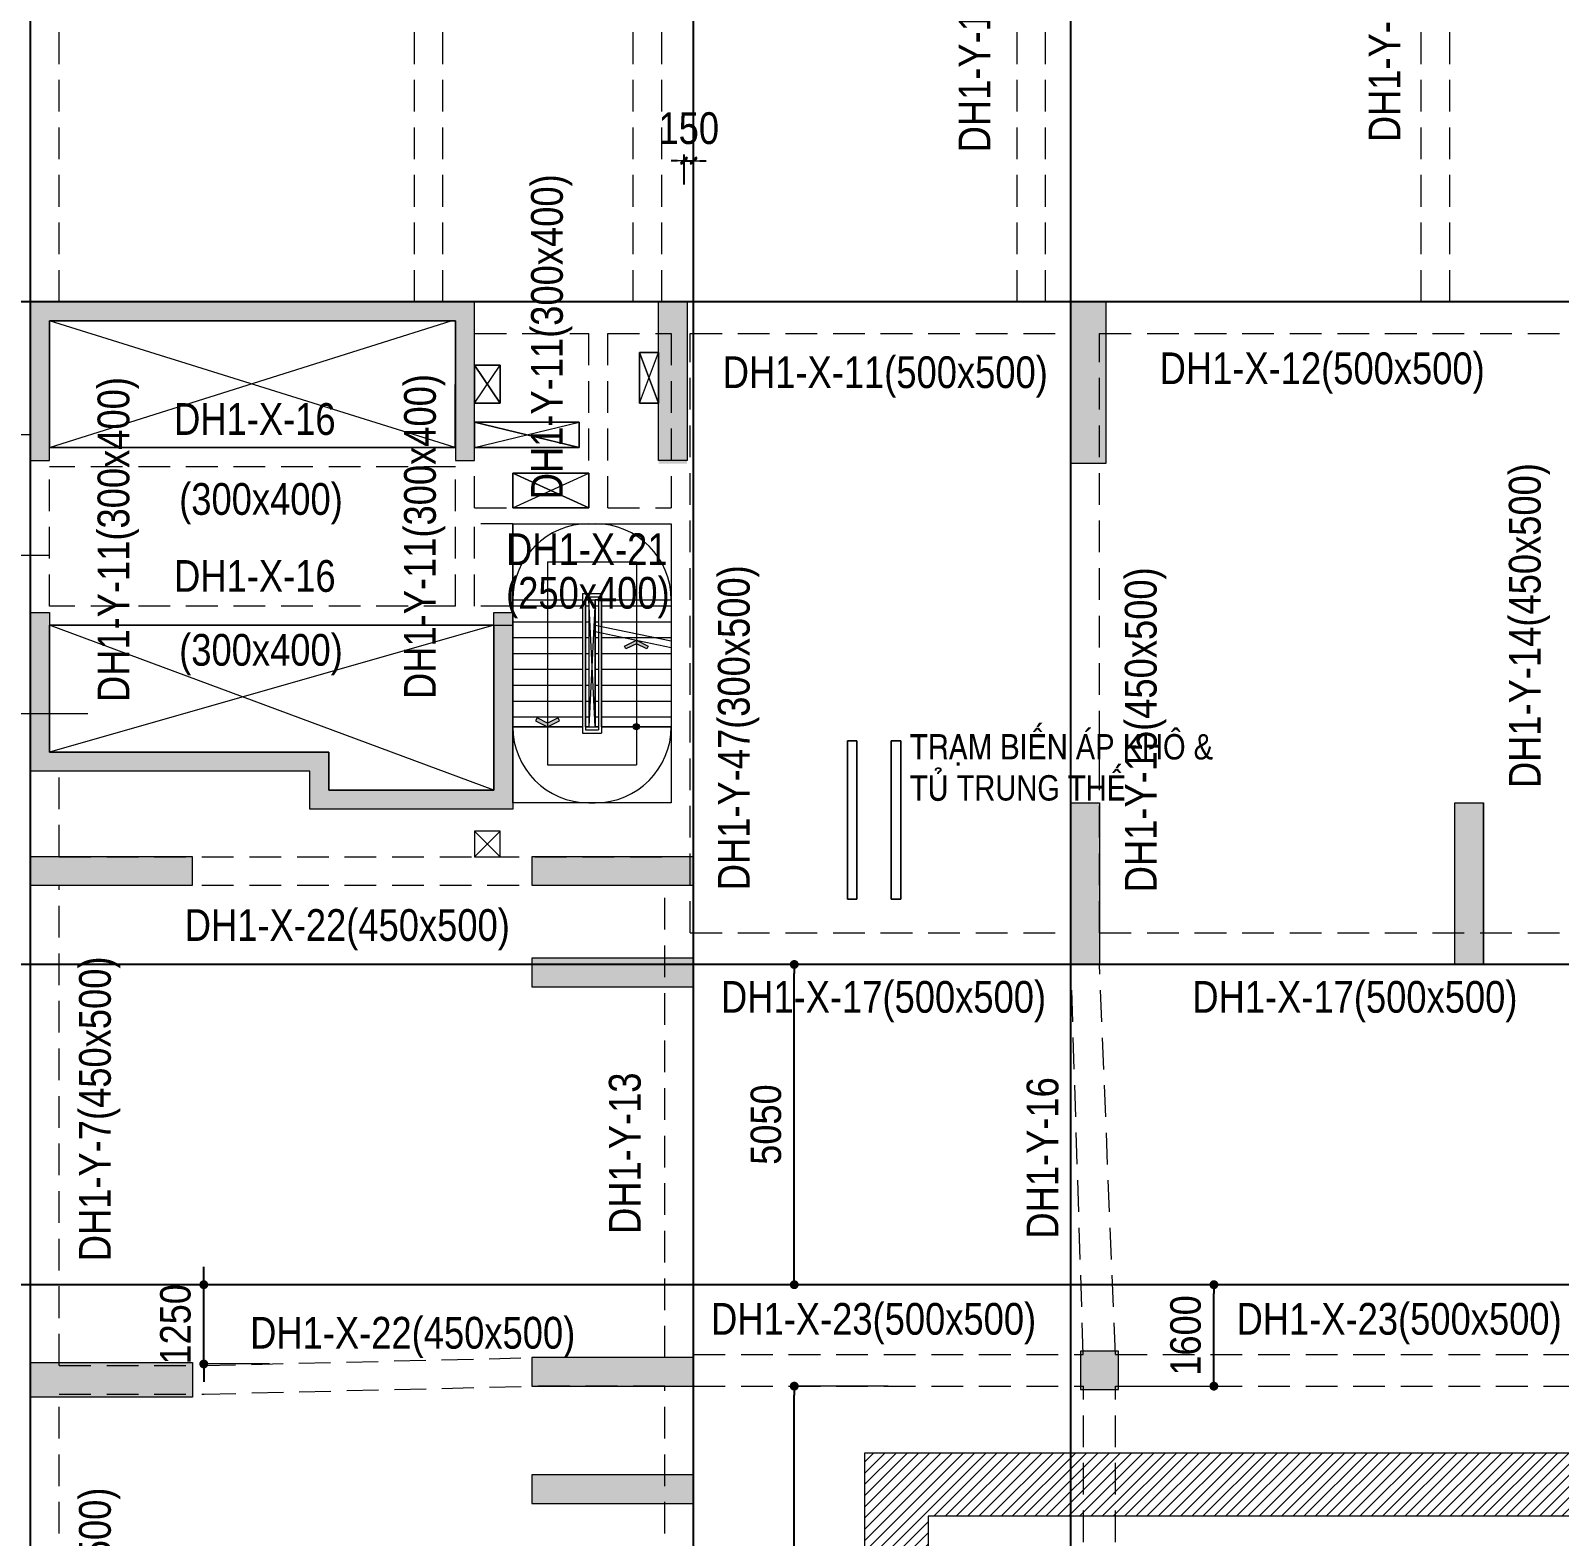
# Model space of a CAD drawing. Header units: millimetres. Extents: x 3718783 to 4027851, y 882487 to 1100782.
# Drawn here: x 3806429 to 3830529, y 1039626 to 1063373 of the extents above; entities that cross this region are included whole.
import ezdxf
from ezdxf.enums import TextEntityAlignment as Align

# ---------------------------------------------------------------- set-up
doc = ezdxf.new("R2010")
doc.units = ezdxf.units.MM
doc.header["$LTSCALE"] = 200
doc.header["$MEASUREMENT"] = 0
for name, pattern in [('CHG_XX_Damsan_Ham 1$0$HIDDEN', [0.375, 0.25, -0.125]), ('CHG_XX_Luoi truc$0$MB_Luoi truc$0$Center101', [13, 10, -1, 1, -1]), ('HIDDEN', [0.375, 0.25, -0.125])]:
    doc.linetypes.add(name, pattern=pattern)
doc.layers.get('Defpoints').update_dxf_attribs({"color": 14, "lineweight": 0})
for name, color, linetype, lineweight in [('CHG_XX_Cot_Ham 1$0$Ap0302_PC', 150, 'Continuous', 9), ('CHG_XX_Cot_Ham 1$0$Ap0302_PC @ 1', 150, 'Continuous', 9), ('CHG_XX_Cot_Ham 1$0$Ap0302_PC @ 150', 150, 'Continuous', 9), ('CHG_XX_Cot_Ham 1$0$Ap0311_H', 8, 'Continuous', 15), ('CHG_XX_Damsan_Ham 1$0$CHUTO', 51, 'Continuous', 15), ('CHG_XX_Damsan_Ham 1$0$DGIONG', 4, 'Continuous', 13), ('CHG_XX_Damsan_Ham 1$0$DMo', 254, 'CHG_XX_Damsan_Ham 1$0$HIDDEN', 9), ('CHG_XX_Damsan_Ham 1$0$DTE-MEP-H-SLAB TEXT', 3, 'Continuous', 0), ('CHG_XX_Damsan_Ham 1$0$HATCH', 215, 'Continuous', 9), ('CHG_XX_Damsan_Ham 1$0$MB Ham 1$0$Ghi chu ban ve', 3, 'Continuous', 20), ('CHG_XX_Damsan_Ham 1$0$Star Lo Mo', 5, 'Continuous', 13), ('CHG_XX_Damsan_Ham 1$0$tam cap ram', 8, 'Continuous', 5), ('Dim 200', 1, 'Continuous', 5), ('DMo', 254, 'HIDDEN', 9), ('STICK', 1, 'Continuous', 9), ('TEXT P Y', 2, 'Continuous', 15)]:
    doc.layers.add(name, color=color, linetype=linetype, lineweight=lineweight)
for name, color, linetype in [('CHG_XX_Cot_Ham 1$0$mb_cot tang 1-3$0$Concrete Line', 6, 'Continuous'), ('CHG_XX_Luoi truc$0$Grid', 34, 'Continuous'), ('CHG_XX_Luoi truc$0$Grid Line', 251, 'CHG_XX_Luoi truc$0$MB_Luoi truc$0$Center101'), ('mb_cot tang 1-3$0$Concrete Line', 6, 'Continuous'), ('TEXT P X', 1, 'Continuous')]:
    doc.layers.add(name, color=color, linetype=linetype)
doc.styles.add('CHG_XX_Damsan_Ham 1$0$MB Ham 1$0$VNI-HelveC', font='VHELVCN_0.TTF')
doc.styles.add('CHG_XX_Luoi truc$0$MB_Luoi truc$0$Grid A-F$0$VNI-HelveCB', font='VHELVCB_0.TTF')
doc.styles.add('MB_Luoi truc$0$Arial_C', font='arial.ttf', dxfattribs={"width": 0.85})
doc.styles.add('TTP-HelCon', font='VHELVCN_0.TTF')
doc.dimstyles.new('200', dxfattribs={"dimscale": 200, "dimtxt": 2.4, "dimasz": 0.7, "dimexe": 0.0003, "dimexo": 0, "dimgap": 1, "dimtad": 1, "dimdec": 0, "dimzin": 12, "dimdsep": 46, "dimtxsty": 'MB_Luoi truc$0$Arial_C', "dimblk": 'MB_Luoi truc$0$_Dot', "dimcen": 0.5, "dimclrd": 256, "dimclre": 8, "dimclrt": 1, "dimadec": 0, "dimazin": 0, "dimtfac": 1, "dimtdec": 0, "dimtix": 1, "dimtmove": 2, "dimatfit": 3, "dimldrblk": 'MB_Luoi truc$0$HTT Arrow 30', "dimfxl": 1, "dimtolj": 1, "dimtzin": 0, "dimlwe": -1, "dimarcsym": 0})
doc.dimstyles.new('TTP-100', dxfattribs={"dimscale": 100, "dimtxt": 5, "dimasz": 1, "dimexe": 1, "dimexo": 0, "dimgap": 0.09, "dimtad": 0, "dimdec": 4, "dimrnd": 1, "dimdsep": 46, "dimtxsty": 'TTP-HelCon', "dimblk": 'Stick', "dimcen": 0.09, "dimdle": 1.5, "dimclrd": 256, "dimclre": 256, "dimclrt": 7, "dimadec": 0, "dimazin": 0, "dimtfac": 1, "dimtdec": 4, "dimtix": 1, "dimtmove": 0, "dimatfit": 3, "dimfxl": 1, "dimtvp": 1, "dimtolj": 1, "dimtzin": 0, "dimlwd": -1, "dimlwe": -1, "dimarcsym": 1})

# ---------------------------------------------------------------- blocks, each defined once
blk = doc.blocks.new('*U401')
at = {"layer": 'CHG_XX_Luoi truc$0$Grid Line'}
blk.add_line((0, 0), (0, 608), dxfattribs=at)
at = {"layer": 'CHG_XX_Luoi truc$0$Grid', "lineweight": -2, "style": 'CHG_XX_Luoi truc$0$MB_Luoi truc$0$Grid A-F$0$VNI-HelveCB'}
for tag, p in [('GRIDSUB', (0, 617)), ('GRID', (0, -9))]:
    blk.add_attdef(tag, text='', height=5, dxfattribs=at).set_placement(p, align=Align.MIDDLE)
blk = doc.blocks.new('*U403')
at = {"layer": 'CHG_XX_Luoi truc$0$Grid Line'}
blk.add_line((0, 0), (0, 438), dxfattribs=at)
at = {"layer": 'CHG_XX_Luoi truc$0$Grid', "lineweight": -2, "style": 'CHG_XX_Luoi truc$0$MB_Luoi truc$0$Grid A-F$0$VNI-HelveCB'}
for tag, p in [('GRIDSUB', (0, 447)), ('GRID', (0, -9))]:
    blk.add_attdef(tag, text='', height=5, dxfattribs=at).set_placement(p, align=Align.MIDDLE)
blk = doc.blocks.new('CHG_XX_Luoi truc')
at = {"layer": 'CHG_XX_Luoi truc$0$Grid', "xscale": 300, "yscale": 300, "zscale": 300}
for p in [(12250, -12747), (22700, -12747), (28650, -12747)]:
    blk.add_blockref('*U401', p, dxfattribs=at)
at = {"layer": 'CHG_XX_Luoi truc$0$Grid', "xscale": 300.0000000000013, "yscale": 300.0000000000013, "zscale": 300.0000000000013, "rotation": 90}
for p in [(110703, 141050), (110703, 130600), (110703, 125550)]:
    blk.add_blockref('*U403', p, dxfattribs=at)
blk = doc.blocks.new('*U548')
at = {"layer": 'CHG_XX_Cot_Ham 1$0$Ap0302_PC @ 1'}
h = blk.add_hatch(color=256, dxfattribs=at)
h.dxf.hatch_style = 1
h.paths.add_polyline_path([(450, 0), (0, 0), (0, -2550), (450, -2550)])
at = {"layer": 'CHG_XX_Cot_Ham 1$0$Ap0302_PC @ 150'}
h = blk.add_hatch(color=256, dxfattribs=at)
h.dxf.hatch_style = 1
h.paths.add_polyline_path([(450, 0), (0, 0), (0, -2550), (450, -2550)])
blk = doc.blocks.new('CHG_XX_Cot_Ham 1$0$Block A_C450x2250')
at = {"layer": 'CHG_XX_Cot_Ham 1$0$Ap0302_PC'}
blk.add_lwpolyline([(450, -2550), (0, -2550), (0, 0), (450, 0)], close=True, dxfattribs=at)
blk.add_blockref('*U548', (0, 0), dxfattribs=at)
blk = doc.blocks.new('*U549')
at = {"layer": 'CHG_XX_Cot_Ham 1$0$Ap0302_PC @ 1'}
h = blk.add_hatch(color=50, dxfattribs=at)
h.dxf.hatch_style = 1
h.paths.add_polyline_path([(-300, -300), (-300, 300), (300, 300), (300, -300)])
at = {"layer": 'CHG_XX_Cot_Ham 1$0$Ap0302_PC @ 150'}
h = blk.add_hatch(color=50, dxfattribs=at)
h.dxf.hatch_style = 1
h.paths.add_polyline_path([(-300, -300), (-300, 300), (300, 300), (300, -300)])
blk = doc.blocks.new('CHG_XX_Cot_Ham 1$0$HoBoi_C600x600')
at = {"layer": 'CHG_XX_Cot_Ham 1$0$Ap0302_PC'}
blk.add_lwpolyline([(300, -300), (300, 300), (-300, 300), (-300, -300)], close=True, dxfattribs=at)
blk.add_blockref('*U549', (0, 0), dxfattribs=at)
blk = doc.blocks.new('*U551')
at = {"layer": 'CHG_XX_Cot_Ham 1$0$Ap0302_PC @ 1'}
h = blk.add_hatch(color=256, dxfattribs=at)
h.dxf.hatch_style = 1
h.paths.add_polyline_path([(550, 0), (0, 0), (0, -2550), (550, -2550)])
at = {"layer": 'CHG_XX_Cot_Ham 1$0$Ap0302_PC @ 150'}
h = blk.add_hatch(color=256, dxfattribs=at)
h.dxf.hatch_style = 1
h.paths.add_polyline_path([(550, 0), (0, 0), (0, -2550), (550, -2550)])
blk = doc.blocks.new('CHG_XX_Cot_Ham 1$0$550x2550')
at = {"layer": 'CHG_XX_Cot_Ham 1$0$Ap0302_PC'}
blk.add_lwpolyline([(550, -2550), (0, -2550), (0, 0), (550, 0)], close=True, dxfattribs=at)
blk.add_blockref('*U551', (0, 0), dxfattribs=at)
blk = doc.blocks.new('CHG_XX_Cot_Ham 1')
at = {"layer": 'CHG_XX_Cot_Ham 1$0$Ap0302_PC'}
blk.add_hatch(color=256, dxfattribs=at).paths.add_polyline_path([(19250, 141050), (12250, 141050), (12250, 138550), (12550, 138550), (12550, 140750), (18950, 140750), (18950, 138550), (19250, 138550), (19250, 140750), (19250, 140750)])
h = blk.add_hatch(color=256, dxfattribs=at)
h.dxf.hatch_style = 1
h.paths.add_polyline_path([(22600, 141050), (22150, 141050), (22150, 138500), (22600, 138500)])
h = blk.add_hatch(color=256, dxfattribs=at)
h.dxf.hatch_style = 1
h.paths.add_polyline_path([(16650, 133050), (19850, 133050), (19850, 136150), (19550, 136150), (19550, 133350), (16950, 133350), (16950, 133950), (12550, 133950), (12550, 136150), (12250, 136150), (12250, 133650), (16650, 133650)])
at = {"layer": 'CHG_XX_Cot_Ham 1$0$Ap0311_H'}
h = blk.add_hatch(color=256, dxfattribs=at)
h.dxf.hatch_style = 1
h.paths.add_polyline_path([(99639.2, 163400), (-10900, 163400), (-10900, 85450), (-300, 85450), (-300, 84050), (32350, 84050), (32350, -9000), (103575.5, -9000), (106050, -6022), (106050, 158254.3)])
h.paths.add_polyline_path([(99533.7, 163100), (105750, 158110.4), (105750, 90450), (105650, 90450), (105650, 90450), (105750, 90450), (105750, 13850), (105750, 13825.9), (105750, -5913.6), (103434.7, -8700), (93600, -8700), (32650, -8700), (32650, 84350), (0, 84350), (0, 85750), (-10600, 85750), (-10600, 163100), (93600, 163100)], flags=16)
at = {"layer": 'CHG_XX_Cot_Ham 1$0$Ap0302_PC'}
for points in [[(19250, 141050), (12250, 141050), (12250, 140750), (12250, 140750), (12250, 138550), (12550, 138550), (12550, 140750), (18950, 140750), (18950, 138550), (19250, 138550), (19250, 140750), (19250, 140750), (19250, 141050)], [(19850, 136150), (19850, 133050), (16650, 133050), (16650, 133650), (12250, 133650), (12250, 136150), (12550, 136150), (12550, 133950), (16950, 133950), (16950, 133350), (19550, 133350), (19550, 136150), (19850, 136150)]]:
    blk.add_lwpolyline(points, dxfattribs=at)
blk.add_lwpolyline([(22150, 141050), (22600, 141050), (22600, 138550), (22150, 138550)], close=True, dxfattribs=at)
for p in [(28650, 133150), (28650, 133150), (34700, 133150), (34701.5, 133150)]:
    blk.add_blockref('CHG_XX_Cot_Ham 1$0$Block A_C450x2250', p, dxfattribs=at)
at = {"layer": 'CHG_XX_Cot_Ham 1$0$Ap0302_PC', "xscale": -1, "rotation": 90}
for p in [(12250, 132300), (20150, 132300), (20150, 132300), (20150, 130700), (20150, 130700), (20150, 124400), (20150, 124400), (20150, 122550)]:
    blk.add_blockref('CHG_XX_Cot_Ham 1$0$Block A_C450x2250', p, dxfattribs=at)
at = {"layer": 'CHG_XX_Cot_Ham 1$0$Ap0302_PC', "rotation": 90}
blk.add_blockref('CHG_XX_Cot_Ham 1$0$550x2550', (12250, 123775), dxfattribs=at)
at = {"layer": 'CHG_XX_Cot_Ham 1$0$mb_cot tang 1-3$0$Concrete Line'}
for name, p in [('CHG_XX_Luoi truc', (0, 0)), ('CHG_XX_Cot_Ham 1$0$HoBoi_C600x600', (29100, 124200))]:
    blk.add_blockref(name, p, dxfattribs=at)
at = {"layer": 'Defpoints'}
blk.add_blockref('CHG_XX_Cot_Ham 1$0$550x2550', (28650, 141050.7), dxfattribs=at)
blk = doc.blocks.new('CHG_XX_Damsan_Ham 1$0$MB Ham 1$0$Arrow 60')
at = {"linetype": 'ByBlock', "lineweight": -2}
h = blk.add_hatch(color=0, dxfattribs=at)
h.paths.add_polyline_path([(1.88, 0.94), (1.65, 1.38), (0, 0.56), (-1.65, 1.38), (-1.88, 0.94), (0, 0)], flags=17)
h.paths.add_polyline_path([(1.65, 1.38), (1.88, 0.94), (0, 0), (-1.88, 0.94), (-1.65, 1.38), (0, 0.56)])
blk.add_hatch(color=0, dxfattribs=at).paths.add_polyline_path([(1.65, 1.38), (1.88, 0.94), (0, 0), (-1.88, 0.94), (-1.65, 1.38), (0, 0.56)])
at = {"color": 0, "linetype": 'ByBlock', "lineweight": -2}
blk.add_lwpolyline([(1.65, 1.38), (1.88, 0.94), (0, 0), (-1.88, 0.94), (-1.65, 1.38), (0, 0.56)], close=True, dxfattribs=at)
blk = doc.blocks.new('CHG_XX_Damsan_Ham 1$0$MB Ham 1$0$Dot')
at = {"linetype": 'ByBlock', "lineweight": -2}
h = blk.add_hatch(color=0, dxfattribs=at)
edge = h.paths.add_edge_path()
edge.add_arc((0, 0), 0.5, 0, 360)
at = {"color": 0, "linetype": 'ByBlock', "lineweight": -2}
blk.add_line((0, -1), (0, 1), dxfattribs=at)
blk.add_circle((0, 0), 0.5, dxfattribs=at)
blk = doc.blocks.new('CHG_XX_Damsan_Ham 1$0$ArchStaire')
at = {"layer": 'CHG_XX_Damsan_Ham 1$0$tam cap ram'}
h = blk.add_hatch(dxfattribs=at)
h.set_pattern_fill('_USER', color=256, scale=250, pattern_type=0)
h.set_pattern_definition([(360, (10100, -5700), (7e-14, 250), [])])
h.paths.add_polyline_path([(10100, -4700), (10100, -6700), (9000, -6700), (9000, -4700)])
h.paths.add_polyline_path([(8950, -4700), (8950, -6700), (8900, -6700), (8900, -4700)])
h.paths.add_polyline_path([(8800, -4700), (8800, -6700), (8750, -6700), (8750, -4700)])
h.paths.add_polyline_path([(8700, -4700), (8700, -6700), (7600, -6700), (7600, -4700)])
for p, q in [((0, 0), (0, -2500)), ((0, 0), (7000, 0)), ((9600, -1597), (9900, -797)), ((9900, -1597), (9600, -797)), ((7000, -1597), (7400, -997)), ((7400, -1597), (7000, -997)), ((7000, -2297), (8650, -1897)), ((8650, -2297), (7000, -1897)), ((7600, -3250), (8800, -2700)), ((8800, -3250), (7600, -2700)), ((7600, -3500), (7600, -7900)), ((7600, -3500), (10100, -3500)), ((10100, -3500), (10100, -7900)), ((8150, -4100), (8150, -7300)), ((8150, -4100), (9550, -4100)), ((9550, -4100), (9550, -7300)), ((7600, -4700), (8700, -4700)), ((8700, -4600), (9000, -4600)), ((8700, -4600), (8700, -6800)), ((8750, -4650), (8950, -4650)), ((8750, -4650), (8750, -6750)), ((8750, -4700), (8950, -4700)), ((8800, -4700), (8750, -4700)), ((8800, -4700), (8800, -6700)), ((8900, -4700), (8900, -6700)), ((8950, -4700), (8900, -4700)), ((8950, -4650), (8950, -6750)), ((9000, -4600), (9000, -6800)), ((9000, -4700), (10100, -4700)), ((8900, -5098), (10100, -5348)), ((8900, -5200), (10100, -5450)), ((7600, -6700), (8700, -6700)), ((8750, -6700), (8950, -6700)), ((9000, -6700), (10100, -6700)), ((8700, -6800), (9000, -6800)), ((8750, -6750), (8950, -6750)), ((8150, -7300), (9550, -7300)), ((10100, -7900), (7600, -7900)), ((8800, -7900), (8900, -7900)), ((7000, -8750), (7400, -8350)), ((7400, -8750), (7000, -8350))]:
    blk.add_line(p, q, dxfattribs=at)
for points in [[(9600, -1597), (9900, -1597), (9900, -797), (9600, -797)], [(7000, -1597), (7400, -1597), (7400, -997), (7000, -997)], [(7000, -2297), (8650, -2297), (8650, -1897), (7000, -1897)], [(7600, -3250), (8800, -3250), (8800, -2700), (7600, -2700)], [(8700, -4700), (8700, -6700), (7600, -6700), (7600, -4700)], [(8800, -4700), (8800, -6700), (8750, -6700), (8750, -4700)], [(8950, -4700), (8950, -6700), (8900, -6700), (8900, -4700)], [(10100, -4700), (10100, -6700), (9000, -6700), (9000, -4700)], [(12876, -9421), (13026, -9421), (13026, -6921), (12876, -6921)], [(13566, -9421), (13716, -9421), (13716, -6921), (13566, -6921)], [(7000, -8750), (7400, -8750), (7400, -8350), (7000, -8350)]]:
    blk.add_lwpolyline(points, close=True, dxfattribs=at)
for points in [[(8900, -6700), (8800, -4700)], [(8900, -4700), (8800, -6700)]]:
    blk.add_lwpolyline(points, dxfattribs=at)
for centre, start, end in [((8800, -4700), 90, 180), ((8900, -4700), 0, 90), ((8800, -6700), 180, 270), ((8900, -6700), 270, 0)]:
    blk.add_arc(centre, 1200, start, end, dxfattribs=at)
at = {"layer": 'CHG_XX_Damsan_Ham 1$0$tam cap ram', "xscale": 100, "yscale": 100, "zscale": 100, "rotation": 180}
for name, p in [('CHG_XX_Damsan_Ham 1$0$MB Ham 1$0$Arrow 60', (9550, -5335)), ('CHG_XX_Damsan_Ham 1$0$MB Ham 1$0$Dot', (9550, -6700))]:
    blk.add_blockref(name, p, dxfattribs=at)
at = {"layer": 'CHG_XX_Damsan_Ham 1$0$tam cap ram', "xscale": -100, "yscale": 100, "zscale": 100}
blk.add_blockref('CHG_XX_Damsan_Ham 1$0$MB Ham 1$0$Arrow 60', (8150, -6700), dxfattribs=at)
at = {"layer": 'CHG_XX_Damsan_Ham 1$0$tam cap ram', "style": 'CHG_XX_Damsan_Ham 1$0$MB Ham 1$0$VNI-HelveC'}
blk.add_attdef('OPENING', text='', height=100, dxfattribs=at).set_placement((65550, -45777), align=Align.MIDDLE_CENTER)
blk = doc.blocks.new('CHG_XX_Damsan_Ham 1', base_point=(3089256, -609981))
at = {"layer": 'CHG_XX_Damsan_Ham 1$0$HATCH'}
h = blk.add_hatch(dxfattribs=at)
h.set_pattern_fill('ANSI31', color=256, scale=1000)
h.set_pattern_definition([(45, (-3794178.65, -918045.71), (-88.3883476, 88.3883476), [])])
h.paths.add_polyline_path([(25400, 84050), (26400, 84050), (26400, 121900), (66950, 121900), (66950, 24750), (32350, 24750), (32350, 23750), (67950, 23750), (67950, 122900), (25400, 122900)])
at = {"layer": 'CHG_XX_Damsan_Ham 1$0$DMo', "ltscale": 10}
for p, q in [((12700, 141050), (12700, 152800)), ((18300, 141050), (18300, 152800)), ((18750, 141050), (18750, 152800)), ((21750, 141050), (21750, 152800)), ((22200, 141050), (22200, 152800)), ((27800, 141050), (27800, 152800)), ((28250, 141050), (28250, 151750)), ((34171, 141050), (34171, 151750)), ((34621, 141050), (34621, 151750)), ((18750, 141050), (21750, 141050)), ((22200, 141050), (27800, 141050)), ((28250, 141050), (34171, 141050)), ((34621, 141050), (40550, 141050)), ((19250, 140550), (21050, 140550)), ((19250, 137800), (19250, 140550)), ((21050, 137800), (21050, 140550)), ((21350, 137800), (21350, 140550)), ((21350, 140550), (22350, 140550)), ((22350, 140550), (22350, 137800)), ((22650, 131100), (22650, 140550)), ((22650, 140550), (28650, 140550)), ((28650, 131100), (28650, 140550)), ((29100, 131100), (29100, 140550)), ((29100, 140550), (36400, 140550)), ((12250, 138950), (500, 138950)), ((12250, 133350), (12250, 138950)), ((12550, 136250), (12550, 138450)), ((18950, 138450), (12550, 138450)), ((18950, 136250), (18950, 138450)), ((19250, 137800), (21050, 137800)), ((21350, 137800), (22350, 137800)), ((19250, 136250), (19250, 137550)), ((19850, 137550), (19250, 137550)), ((18950, 136250), (12550, 136250)), ((19850, 136250), (19250, 136250)), ((12700, 132300), (12700, 133650)), ((12700, 132300), (22250, 132300)), ((12700, 124275), (12700, 131850)), ((12700, 131850), (22250, 131850)), ((22250, 124400), (22250, 131850)), ((22650, 131100), (28650, 131100)), ((29100, 131100), (36425, 131100)), ((22700, 130600), (28650, 130600)), ((22700, 124450), (22700, 130600)), ((28845, 124450), (28650, 130600)), ((29100, 130600), (38150, 130600)), ((29350, 124450), (29100, 130600)), ((14981, 124275), (20150, 124400)), ((22250, 124400), (20150, 124400)), ((22700, 124450), (28845, 124450)), ((29350, 124450), (38050, 124450)), ((12700, 124275), (14981, 124275)), ((14986, 123825), (20155, 123950)), ((22250, 123950), (20155, 123950)), ((22250, 116375), (22250, 123950)), ((22700, 123950), (28850, 123950)), ((22700, 123950), (22700, 116400)), ((28850, 107990), (28850, 123950)), ((29350, 123950), (38050, 123950)), ((29350, 107990), (29350, 123950)), ((12700, 123825), (14986, 123825)), ((12700, 116375), (12700, 123825))]:
    blk.add_line(p, q, dxfattribs=at)
at = {"layer": 'CHG_XX_Damsan_Ham 1$0$DTE-MEP-H-SLAB TEXT'}
for points in [[(25126, 134129), (25276, 134129), (25276, 131629), (25126, 131629)], [(25816, 134129), (25966, 134129), (25966, 131629), (25816, 131629)]]:
    blk.add_lwpolyline(points, close=True, dxfattribs=at)
at = {"layer": 'CHG_XX_Damsan_Ham 1$0$HATCH'}
blk.add_lwpolyline([(26400, 84050), (25400, 84050), (25400, 122900), (67950, 122900), (67950, 23750), (32350, 23750), (32350, 24750), (66950, 24750), (66950, 121900), (26400, 121900)], close=True, dxfattribs=at)
at = {"layer": 'CHG_XX_Damsan_Ham 1$0$Star Lo Mo'}
for p, q in [((12550, 138750), (18880, 140750)), ((18943, 138750), (12550, 140750)), ((19250, 140053), (19650, 139453)), ((19250, 139453), (19650, 140053)), ((21850, 140253), (22150, 139453)), ((21850, 139453), (22150, 140253)), ((19250, 139153), (20900, 138753)), ((19250, 138753), (20900, 139153)), ((19850, 138350), (21050, 137800)), ((19850, 137800), (21050, 138350)), ((19550, 133350), (12550, 135950)), ((12550, 135950), (19850, 135950)), ((19550, 135950), (12550, 133950)), ((12550, 133950), (12550, 135950)), ((19550, 135950), (19550, 133350)), ((16950, 133950), (12550, 133950)), ((16950, 133350), (16950, 133950)), ((19550, 133350), (16950, 133350))]:
    blk.add_line(p, q, dxfattribs=at)
for points in [[(12550, 138750), (18943, 138750), (18950, 140750), (12550, 140750)], [(12550, 140750), (18950, 140750), (18950, 138750), (12550, 138750)], [(19250, 140053), (19650, 140053), (19650, 139453), (19250, 139453)], [(21850, 140253), (22150, 140253), (22150, 139453), (21850, 139453)], [(19250, 139153), (20900, 139153), (20900, 138753), (19250, 138753)], [(19850, 138350), (21050, 138350), (21050, 137800), (19850, 137800)], [(19850, 137550), (22350, 137550), (22350, 133150), (19850, 133150)], [(12550, 133950), (16950, 133950), (16950, 133350), (19550, 133350), (19552, 135950), (12550, 135950)]]:
    blk.add_lwpolyline(points, close=True, dxfattribs=at)
at = {"layer": 'CHG_XX_Damsan_Ham 1$0$CHUTO'}
blk.add_blockref('CHG_XX_Damsan_Ham 1$0$ArchStaire', (12250, 141050), dxfattribs=at)
at = {"layer": 'CHG_XX_Damsan_Ham 1$0$DGIONG'}
blk.add_blockref('CHG_XX_Cot_Ham 1', (0, 0), dxfattribs=at)
at = {"layer": 'CHG_XX_Damsan_Ham 1$0$MB Ham 1$0$Ghi chu ban ve', "insert": (26112, 134233), "char_height": 400, "width": 4967.38, "attachment_point": 1, "line_spacing_factor": 0.971429, "style": 'CHG_XX_Damsan_Ham 1$0$MB Ham 1$0$VNI-HelveC'}
blk.add_mtext('TRAÏM BIEÁN AÙP KHOÂ & TUÛ TRUNG THEÁ', dxfattribs=at)
blk = doc.blocks.new('Stick')
at = {"layer": 'STICK'}
h = blk.add_hatch(color=256, dxfattribs=at)
edge = h.paths.add_edge_path()
edge.add_line((0.3, 0.5), (-0.5, -0.3))
edge.add_arc((-0.4, -0.4), 0.141, 135, 315)
edge.add_line((-0.3, -0.5), (0.5, 0.3))
edge.add_arc((0.4, 0.4), 0.141, 315, 495)
blk.add_line((1, 0), (-1, 0), dxfattribs=at)
blk.add_lwpolyline([(0.3, 0.5), (-0.5, -0.3, 1), (-0.3, -0.5), (0.5, 0.3, 1), (0.3, 0.5, 1)], format="xyb", dxfattribs=at)
blk = doc.blocks.new('*D17')
at = {"layer": 'Defpoints', "color": 0, "transparency": 16777216}
for p in [(3816879, 1061320), (3816729, 1059096), (3816879, 1057396)]:
    blk.add_point(p, dxfattribs=at)
at = {"layer": 'TEXT P X', "transparency": 16777216}
for p, q in [((3816729, 1060945), (3816729, 1061420)), ((3816879, 1060945), (3816879, 1061420)), ((3816629, 1061320), (3816529, 1061320)), ((3816729, 1061320), (3816879, 1061320)), ((3816979, 1061320), (3817079, 1061320))]:
    blk.add_line(p, q, dxfattribs=at)
at = {"layer": 'TEXT P X', "transparency": 16777216, "xscale": 100, "yscale": 100, "zscale": 100}
blk.add_blockref('Stick', (3816729, 1061320), dxfattribs=at)
at = {"layer": 'TEXT P X', "transparency": 16777216, "xscale": 100, "yscale": 100, "zscale": 100, "rotation": 180}
blk.add_blockref('Stick', (3816879, 1061320), dxfattribs=at)
at = {"layer": 'TEXT P X', "color": 7, "transparency": 16777216, "insert": (3816804, 1061831), "char_height": 500, "attachment_point": 5, "style": 'TTP-HelCon'}
blk.add_mtext('\\A1;150', dxfattribs=at)
blk = doc.blocks.new('MB_Luoi truc$0$_Dot')
at = {"color": 0, "linetype": 'ByBlock', "lineweight": -2}
blk.add_line((-0.5, 0), (-1, 0), dxfattribs=at)
at = {"color": 0, "linetype": 'ByBlock', "const_width": 0.5}
blk.add_lwpolyline([(-0.25, 0, 1), (0.25, 0, 1)], format="xyb", close=True, dxfattribs=at)
blk = doc.blocks.new('*D178')
at = {"layer": 'Defpoints', "color": 0, "transparency": 16777216}
for p in [(3806429, 1059096), (3805304, 1055096), (3806729, 1055096)]:
    blk.add_point(p, dxfattribs=at)
at = {"layer": 'Dim 200', "color": 8, "transparency": 16777216}
for p, q in [((3806429, 1059096), (3805304, 1059096)), ((3806729, 1055096), (3805304, 1055096))]:
    blk.add_line(p, q, dxfattribs=at)
at = {"layer": 'Dim 200', "lineweight": -2, "transparency": 16777216}
blk.add_line((3805304, 1058956), (3805304, 1055236), dxfattribs=at)
at = {"layer": 'Dim 200', "lineweight": -2, "transparency": 16777216, "xscale": 140, "yscale": 140, "zscale": 140}
for p, rotation in [((3805304, 1059096), 90), ((3805304, 1055096), 270)]:
    blk.add_blockref('MB_Luoi truc$0$_Dot', p, dxfattribs=dict(at, rotation=rotation))
at = {"layer": 'Dim 200', "color": 1, "transparency": 16777216, "insert": (3804859, 1057096), "char_height": 480, "attachment_point": 5, "rotation": 90, "style": 'MB_Luoi truc$0$Arial_C'}
blk.add_mtext('\\A1;4000', dxfattribs=at)
blk = doc.blocks.new('MB_Luoi truc$0$HTT Arrow 30')
blk.add_hatch(color=256).paths.add_polyline_path([(-2.5, 0.375), (-2.5, -0.375), (0, 0)])
at = {"color": 0, "linetype": 'ByBlock', "lineweight": -2}
for p, q in [((0, 0), (-2.5, 0.375)), ((-2.5, -0.375), (-2.5, 0.375)), ((0, 0), (-2.5, -0.375))]:
    blk.add_line(p, q, dxfattribs=at)
blk = doc.blocks.new('*D179')
at = {"layer": 'Defpoints', "color": 0, "transparency": 16777216}
for p in [(3806729, 1055096), (3805304, 1052596), (3807329, 1052596)]:
    blk.add_point(p, dxfattribs=at)
at = {"layer": 'Dim 200', "color": 8, "transparency": 16777216}
for p, q in [((3806729, 1055096), (3805304, 1055096)), ((3807329, 1052596), (3805304, 1052596))]:
    blk.add_line(p, q, dxfattribs=at)
at = {"layer": 'Dim 200', "lineweight": -2, "transparency": 16777216}
blk.add_line((3805304, 1054956), (3805304, 1052736), dxfattribs=at)
at = {"layer": 'Dim 200', "lineweight": -2, "transparency": 16777216, "xscale": 140, "yscale": 140, "zscale": 140}
for p, rotation in [((3805304, 1055096), 90), ((3805304, 1052596), 270)]:
    blk.add_blockref('MB_Luoi truc$0$_Dot', p, dxfattribs=dict(at, rotation=rotation))
at = {"layer": 'Dim 200', "color": 1, "transparency": 16777216, "insert": (3804859, 1053846), "char_height": 480, "attachment_point": 5, "rotation": 90, "style": 'MB_Luoi truc$0$Arial_C'}
blk.add_mtext('\\A1;2500', dxfattribs=at)
blk = doc.blocks.new('*D180')
at = {"layer": 'Defpoints', "color": 0, "transparency": 16777216}
for p in [(3809159, 1043596), (3810193, 1043596), (3810193, 1042346)]:
    blk.add_point(p, dxfattribs=at)
at = {"layer": 'Dim 200', "lineweight": -2, "transparency": 16777216}
for p, q in [((3809159, 1043736), (3809159, 1043876)), ((3809159, 1042346), (3809159, 1043596)), ((3809159, 1042206), (3809159, 1042066))]:
    blk.add_line(p, q, dxfattribs=at)
at = {"layer": 'Dim 200', "color": 8, "transparency": 16777216}
for p, q in [((3810193, 1043596), (3809159, 1043596)), ((3810193, 1042346), (3809159, 1042346))]:
    blk.add_line(p, q, dxfattribs=at)
at = {"layer": 'Dim 200', "lineweight": -2, "transparency": 16777216, "xscale": 140, "yscale": 140, "zscale": 140}
for p, rotation in [((3809159, 1043596), 270), ((3809159, 1042346), 90)]:
    blk.add_blockref('MB_Luoi truc$0$_Dot', p, dxfattribs=dict(at, rotation=rotation))
at = {"layer": 'Dim 200', "color": 1, "transparency": 16777216, "insert": (3808714, 1042971), "char_height": 480, "attachment_point": 5, "rotation": 90, "style": 'MB_Luoi truc$0$Arial_C'}
blk.add_mtext('\\A1;1250', dxfattribs=at)
blk = doc.blocks.new('*D189')
at = {"layer": 'Defpoints', "color": 0, "transparency": 16777216}
for p in [(3818467, 1041996), (3819946, 1041996), (3819946, 1034196)]:
    blk.add_point(p, dxfattribs=at)
at = {"layer": 'Dim 200', "color": 8, "transparency": 16777216}
for p, q in [((3819946, 1041996), (3818467, 1041996)), ((3819946, 1034196), (3818467, 1034196))]:
    blk.add_line(p, q, dxfattribs=at)
at = {"layer": 'Dim 200', "lineweight": -2, "transparency": 16777216}
blk.add_line((3818467, 1034336), (3818467, 1041856), dxfattribs=at)
at = {"layer": 'Dim 200', "lineweight": -2, "transparency": 16777216, "xscale": 140, "yscale": 140, "zscale": 140}
for p, rotation in [((3818467, 1041996), 90), ((3818467, 1034196), 270)]:
    blk.add_blockref('MB_Luoi truc$0$_Dot', p, dxfattribs=dict(at, rotation=rotation))
at = {"layer": 'Dim 200', "color": 1, "transparency": 16777216, "insert": (3818022, 1038096), "char_height": 480, "attachment_point": 5, "rotation": 90, "style": 'MB_Luoi truc$0$Arial_C'}
blk.add_mtext('\\A1;7800', dxfattribs=at)
blk = doc.blocks.new('*D190')
at = {"layer": 'Defpoints', "color": 0, "transparency": 16777216}
for p in [(3823603, 1043596), (3825082, 1043596), (3823603, 1041996)]:
    blk.add_point(p, dxfattribs=at)
at = {"layer": 'Dim 200', "color": 8, "transparency": 16777216}
for p, q in [((3823603, 1043596), (3825082, 1043596)), ((3823603, 1041996), (3825082, 1041996))]:
    blk.add_line(p, q, dxfattribs=at)
at = {"layer": 'Dim 200', "lineweight": -2, "transparency": 16777216}
blk.add_line((3825082, 1042136), (3825082, 1043456), dxfattribs=at)
at = {"layer": 'Dim 200', "lineweight": -2, "transparency": 16777216, "xscale": 140, "yscale": 140, "zscale": 140}
for p, rotation in [((3825082, 1043596), 90), ((3825082, 1041996), 270)]:
    blk.add_blockref('MB_Luoi truc$0$_Dot', p, dxfattribs=dict(at, rotation=rotation))
at = {"layer": 'Dim 200', "color": 1, "transparency": 16777216, "insert": (3824637, 1042796), "char_height": 480, "attachment_point": 5, "rotation": 90, "style": 'MB_Luoi truc$0$Arial_C'}
blk.add_mtext('\\A1;1600', dxfattribs=at)
blk = doc.blocks.new('*D191')
at = {"layer": 'Defpoints', "color": 0, "transparency": 16777216}
for p in [(3818467, 1048646), (3819946, 1048646), (3819946, 1043596)]:
    blk.add_point(p, dxfattribs=at)
at = {"layer": 'Dim 200', "color": 8, "transparency": 16777216}
for p, q in [((3819946, 1048646), (3818467, 1048646)), ((3819946, 1043596), (3818467, 1043596))]:
    blk.add_line(p, q, dxfattribs=at)
at = {"layer": 'Dim 200', "lineweight": -2, "transparency": 16777216}
blk.add_line((3818467, 1043736), (3818467, 1048506), dxfattribs=at)
at = {"layer": 'Dim 200', "lineweight": -2, "transparency": 16777216, "xscale": 140, "yscale": 140, "zscale": 140}
for p, rotation in [((3818467, 1048646), 90), ((3818467, 1043596), 270)]:
    blk.add_blockref('MB_Luoi truc$0$_Dot', p, dxfattribs=dict(at, rotation=rotation))
at = {"layer": 'Dim 200', "color": 1, "transparency": 16777216, "insert": (3818022, 1046121), "char_height": 480, "attachment_point": 5, "rotation": 90, "style": 'MB_Luoi truc$0$Arial_C'}
blk.add_mtext('\\A1;5050', dxfattribs=at)

msp = doc.modelspace()

# ---------------------------------------------------------------- block references
at = {"layer": 'DMo'}
msp.add_blockref('CHG_XX_Damsan_Ham 1', (6883434.59583, 308064.69934), dxfattribs=at)
at = {"layer": 'mb_cot tang 1-3$0$Concrete Line'}
msp.add_blockref('CHG_XX_Cot_Ham 1', (3794178.65102, 918045.71079), dxfattribs=at)
msp.add_blockref('CHG_XX_Cot_Ham 1', (3794178.65102, 918045.71079), dxfattribs=at)

# ---------------------------------------------------------------- texts
at = {"layer": 'TEXT P X', "style": 'TTP-HelCon'}
for s, p in [('DH1-X-11(500x500)', (3817339.76225, 1057735.63014)), ('DH1-X-12(500x500)', (3824226.92201, 1057797.27379)), ('DH1-X-16', (3808691.39507, 1056997.42006)), ('(300x400)', (3808771.26007, 1055736.90528)), ('DH1-X-21', (3813924.5813, 1054944.59955)), ('DH1-X-16', (3808691.39507, 1054522.54468)), ('(250x400)', (3813924.51181, 1054256.64024)), ('(300x400)', (3808771.26007, 1053357.39144)), ('DH1-X-22(450x500)', (3808859.40113, 1049017.75951)), ('DH1-X-17(500x500)', (3817311.83916, 1047885.15703)), ('DH1-X-17(500x500)', (3824742.36766, 1047885.15703)), ('DH1-X-23(500x500)', (3817155.70466, 1042807.45047)), ('DH1-X-23(500x500)', (3825439.65534, 1042807.45047)), ('DH1-X-22(450x500)', (3809890.19007, 1042588.01253))]:
    msp.add_text(s, height=500, dxfattribs=at).set_placement(p)
at = {"layer": 'TEXT P Y', "style": 'TTP-HelCon'}
for s, p in [('DH1-Y-17(450x500)', (3828021.146, 1061613.5805)), ('DH1-Y-10(450x500)', (3821557.203, 1061452.7815)), ('DH1-Y-11(300x400)', (3814818.18762, 1055982.11459)), ('DH1-Y-11(300x400)', (3807985.16415, 1052784.78684)), ('DH1-Y-11(300x400)', (3812816.54916, 1052832.27899)), ('DH1-Y-14(450x500)', (3830232.105, 1051427.809)), ('DH1-Y-15(450x500)', (3824178.99419, 1049784.37037)), ('DH1-Y-7(450x500)', (3807692.71509, 1043965.86079)), ('DH1-Y-13', (3816045.02469, 1044396.52371)), ('DH1-Y-16', (3822629.80219, 1044322.61087)), ('DH1-Y-7(450x500)', (3807692.71509, 1035590.60029))]:
    msp.add_text(s, height=500, rotation=90, dxfattribs=at).set_placement(p)
at = {"layer": 'TEXT P Y', "color": 5, "style": 'TTP-HelCon'}
msp.add_text('DH1-Y-47(300x500)', height=500, rotation=90, dxfattribs=at).set_placement((3817763.61288, 1049816.55386))

# ---------------------------------------------------------------- dimensions: what is measured, and where the dimension line sits
at = {"layer": 'Dim 200'}
for base, p1, p2, picture, middle in [((3805304.4595, 1055095.71081), (3806428.64941, 1059095.71079), (3806728.65102, 1055095.71081), '*D178', (3804859.38447, 1057095.7108)), ((3805304.4595, 1052595.71077), (3806728.65102, 1055095.71081), (3807328.65102, 1052595.71077), '*D179', (3804859.38447, 1053845.71079)), ((3818466.604, 1048645.71079), (3819945.872, 1043595.71079), (3819945.872, 1048645.71079), '*D191', (3818021.52897, 1046120.71079)), ((3809159.2855, 1043595.71079), (3810192.575, 1042345.71079), (3810192.575, 1043595.71079), '*D180', (3808714.21047, 1042970.71079)), ((3825082.26776, 1043595.71079), (3823602.99976, 1041995.7108), (3823602.99976, 1043595.71079), '*D190', (3824637.19272, 1042795.7108)), ((3818466.604, 1041995.7108), (3819945.872, 1034195.71079), (3819945.872, 1041995.7108), '*D189', (3818021.52897, 1038095.7108))]:
    dim = msp.add_linear_dim(base=base, p1=p1, p2=p2, angle=90, dimstyle='200', override={"dimarcsym": 1}, dxfattribs=at)
    dim.commit()
    dim.dimension.update_dxf_attribs({"geometry": picture, "text_midpoint": middle})
at = {"layer": 'TEXT P X'}
dim = msp.add_linear_dim(base=(3816878.65102, 1061319.9645), p1=(3816728.65102, 1059095.71079), p2=(3816878.65102, 1057395.71079), dimstyle='TTP-100', override={"dimfxl": 3.75, "dimfxlon": 1}, dxfattribs=at)
dim.commit()
dim.dimension.update_dxf_attribs({"geometry": '*D17', "text_midpoint": (3816803.65102, 1061830.63116)})

doc.saveas('drawing.dxf')
